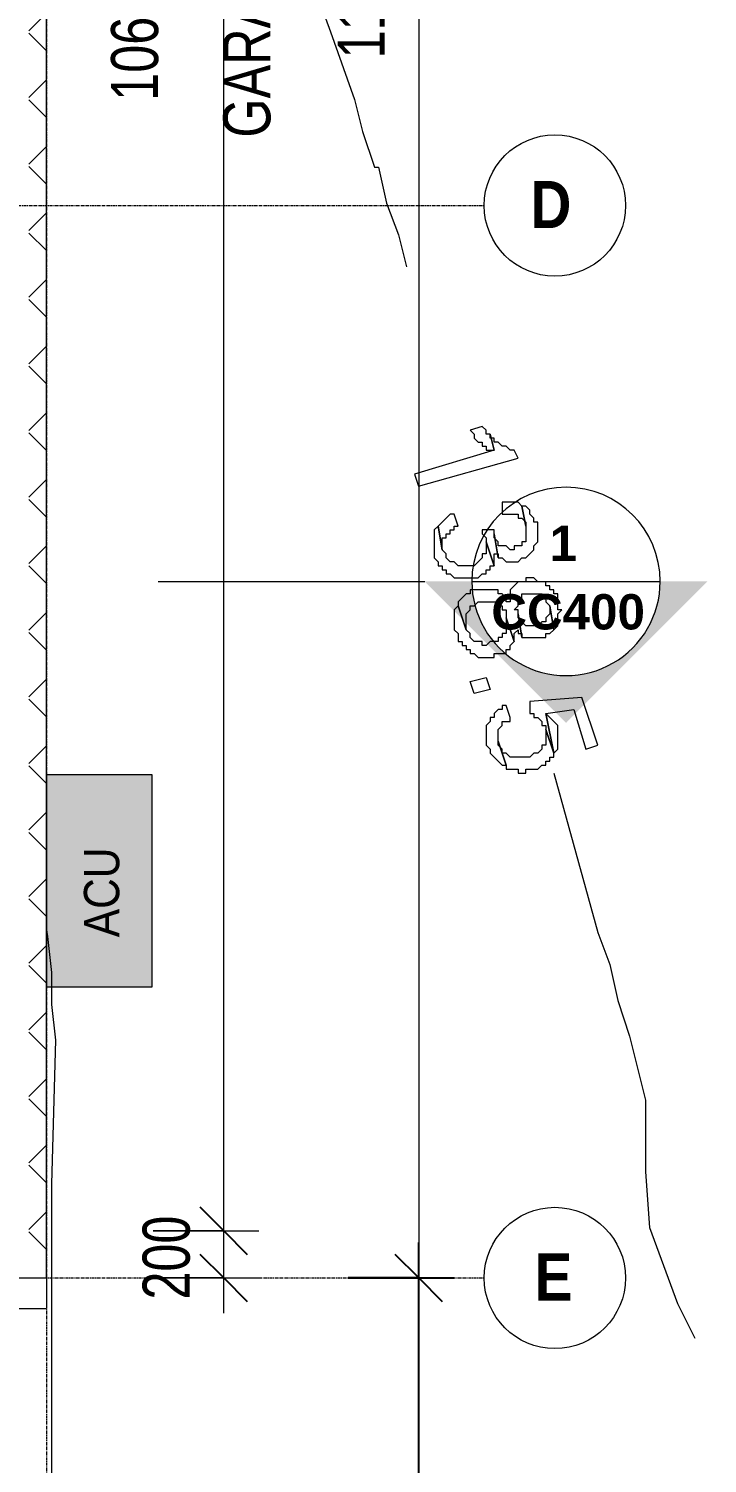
# Model space of a CAD drawing. Header units: millimetres. Extents: x -1971 to 39113, y -25802 to 13528.
# Drawn here: x 36209 to 39091, y -6079 to 14 of the extents above; entities that cross this region are included whole.
import ezdxf

# ---------------------------------------------------------------- set-up
doc = ezdxf.new("R2010")
doc.units = ezdxf.units.MM
doc.linetypes.add('Grid Line', pattern=[22.225, 12.7, -3.175, 3.175, -3.175])
for name, color, linetype, lineweight in [('2 Hoop survey', 8, 'Continuous', 9), ('A-ANNO-DIMS', 211, 'Continuous', 9), ('A-ANNO-DIMS-100', 211, 'Continuous', 9), ('A-DETL', 90, 'Continuous', 9), ('A-DETL-GENF', 92, 'Continuous', 9), ('A-WALL', 113, 'Continuous', 18), ('A-WALL-PATT', 111, 'Continuous', 18), ('G-ANNO-SYMB', 111, 'Continuous', 9), ('G-ANNO-TEXT', 231, 'Continuous', 9), ('S-FNDN', 32, 'Continuous', 9), ('S-GRID', 1, 'Continuous', 9), ('S-GRID-IDEN', 1, 'Continuous', 9), ('默认', 18, 'Continuous', 9)]:
    doc.layers.add(name, color=color, linetype=linetype, lineweight=lineweight)
doc.styles.add('Arial_B', font='arialbd.ttf', dxfattribs={"height": 150})
doc.styles.add('Avenir', font='', dxfattribs={"width": 0.9, "height": 150})
doc.styles.add('Avenir_1', font='', dxfattribs={"width": 0.8, "height": 200})
doc.styles.add('Avenir_B', font='', dxfattribs={"width": 0.9, "height": 200})
doc.styles.add('Avenir_B_1', font='', dxfattribs={"width": 0.8, "height": 200})
doc.styles.get('Avenir').set_extended_font_data('Avenir')
doc.styles.get('Avenir_1').set_extended_font_data('Avenir')
doc.styles.get('Avenir_B').set_extended_font_data('Avenir', bold=True)
doc.styles.get('Avenir_B_1').set_extended_font_data('Avenir', bold=True)
doc.dimstyles.new('OJID-2_0mm_Diagonal_Tick', dxfattribs={"dimscale": 304.8, "dimtxt": 282.499429, "dimasz": 0.656168, "dimexe": 0.492126, "dimexo": 0.0625, "dimgap": 0.164042, "dimtad": 1, "dimdsep": 46, "dimtxsty": 'Avenir_1', "dimblk1": 'OBLIQUE', "dimblk2": 'OBLIQUE', "dimsah": 1, "dimcen": 0.09, "dimdle": 0.492126, "dimazin": 3, "dimtfac": 1, "dimtdec": 4, "dimtix": 1, "dimtmove": 0, "dimatfit": 3, "dimfxl": 0.984252, "dimfxlon": 1, "dimtvp": 1, "dimtolj": 1, "dimarcsym": 2})
doc.dimstyles.new('OJID-2_0mm_Diagonal_Tick_-_RED', dxfattribs={"dimscale": 304.8, "dimtxt": 282.499429, "dimasz": 0.656168, "dimexe": 0.492126, "dimexo": 0.0625, "dimgap": 0.164042, "dimtad": 1, "dimdsep": 46, "dimtxsty": 'Avenir_B_1', "dimblk1": 'OBLIQUE', "dimblk2": 'OBLIQUE', "dimsah": 1, "dimcen": 0.09, "dimdle": 0.492126, "dimazin": 3, "dimtfac": 1, "dimtdec": 4, "dimtix": 1, "dimtmove": 0, "dimatfit": 3, "dimfxl": 0.984252, "dimfxlon": 1, "dimtvp": 1, "dimtolj": 1, "dimlwd": 25, "dimlwe": 25, "dimarcsym": 2})
doc.dimstyles.new('OJID-2_0mm_Diagonal_Tick_1', dxfattribs={"dimscale": 304.8, "dimtxt": 282.499429, "dimasz": 0.656168, "dimexe": 0.492126, "dimexo": 0.0625, "dimgap": 0.164042, "dimtad": 1, "dimdsep": 46, "dimtxsty": 'Avenir_1', "dimblk1": 'OBLIQUE', "dimblk2": 'OBLIQUE', "dimsah": 1, "dimcen": 0.09, "dimdle": 0.492126, "dimazin": 3, "dimtfac": 1, "dimtdec": 4, "dimtix": 1, "dimtmove": 2, "dimatfit": 3, "dimfxl": 0.984252, "dimfxlon": 1, "dimtvp": 1, "dimtolj": 1, "dimarcsym": 2})
pattern_1 = [(45, (0, 0), (-141.4214, 141.4214), []), (135, (0, 0), (-141.4214, -141.4214), [])]

# ---------------------------------------------------------------- blocks, each defined once
blk = doc.blocks.new('2 Hoop survey-1260670-Ground Floor')
at = {"layer": '默认', "color": 9, "flags": 128}
for points in [[(84714.1, 13232.3), (84803.6, 13035.3), (84973, 12662.7), (85125.4, 12290.2), (85176.1, 12154.8), (85243.9, 12002.4), (85345.5, 11731.5), (85396.3, 11596), (85447.1, 11511.3), (85497.9, 11375.9), (85548.7, 11223.5), (85599.5, 11088), (85718, 10766.3), (85785.7, 10563.1), (85853.4, 10376.9), (85921.2, 10190.6), (86022.8, 9902.8), (86056.6, 9767.3), (86107.4, 9614.9), (86124.4, 9614.9), (86158.2, 9462.5), (86209, 9327.1), (86242.9, 9191.6)], [(86869.4, 7041.2), (87055.6, 6363.9), (87106.4, 6228.4), (87140.3, 6076), (87191.1, 5923.6), (87258.8, 5652.7), (87258.8, 5347.9), (87275.8, 5110.9), (87394.3, 4789.2), (87468, 4641.7)], [(84714.1, 6376.4), (84719, 6347), (84735.9, 6194.6), (84735.9, 6059.1), (84752.8, 5906.7), (84735.9, 5297.1), (84735.9, 4840), (84735.9, 4382.8), (84735.9, 3925.6)]]:
    blk.add_lwpolyline(points, dxfattribs=at)
for points in [[(86717, 8378.8), (86700.1, 8412.7), (86683.1, 8412.7), (86666.2, 8429.6), (86649.3, 8429.6), (86632.3, 8446.6), (86615.4, 8446.6), (86615.4, 8463.5), (86598.5, 8463.5), (86598.5, 8480.4), (86615.4, 8412.7), (86276.8, 8311.1), (86293.7, 8260.3)], [(86598.5, 8480.4), (86581.5, 8480.4), (86581.5, 8497.4), (86564.6, 8514.3), (86513.8, 8497.4), (86530.7, 8480.4), (86530.7, 8463.5), (86547.7, 8446.6), (86564.6, 8446.6), (86564.6, 8429.6), (86581.5, 8429.6), (86581.5, 8412.7), (86615.4, 8412.7)], [(86801.7, 8107.9), (86784.7, 8107.9), (86784.7, 8124.9), (86767.8, 8141.8), (86767.8, 8158.7), (86750.9, 8175.7), (86733.9, 8175.7), (86750.9, 8091), (86750.9, 8023.3), (86733.9, 8023.3), (86733.9, 8006.3), (86700.1, 8006.3), (86700.1, 7989.4), (86683.1, 7989.4), (86666.2, 8006.3), (86632.3, 8006.3), (86632.3, 8023.3), (86615.4, 8040.2), (86615.4, 8057.1), (86632.3, 7955.5), (86649.3, 7955.5), (86666.2, 7938.6), (86717, 7938.6), (86733.9, 7955.5), (86750.9, 7955.5), (86784.7, 7989.4), (86784.7, 8006.3), (86801.7, 8023.3)], [(86733.9, 8175.7), (86717, 8192.6), (86649.3, 8192.6), (86649.3, 8141.8), (86717, 8141.8), (86717, 8124.9), (86733.9, 8124.9), (86750.9, 8107.9), (86750.9, 8091)], [(86463, 8091), (86446.1, 8141.8), (86429.1, 8141.8), (86378.3, 8091), (86395.3, 7989.4), (86395.3, 8040.2), (86412.2, 8040.2), (86412.2, 8057.1), (86429.1, 8057.1), (86429.1, 8074.1), (86446.1, 8074.1), (86446.1, 8091)], [(86615.4, 7921.7), (86581.5, 8023.3), (86581.5, 7972.5), (86564.6, 7972.5), (86564.6, 7955.5), (86530.7, 7921.7), (86463, 7921.7), (86446.1, 7938.6), (86429.1, 7938.6), (86412.2, 7955.5), (86412.2, 7972.5), (86395.3, 7989.4), (86378.3, 8091), (86361.4, 8074.1), (86361.4, 7955.5), (86378.3, 7938.6), (86378.3, 7921.7), (86395.3, 7921.7), (86395.3, 7904.7), (86412.2, 7904.7), (86412.2, 7887.8), (86429.1, 7887.8), (86446.1, 7870.9), (86547.7, 7870.9), (86564.6, 7887.8), (86581.5, 7887.8), (86581.5, 7904.7), (86598.5, 7904.7), (86598.5, 7921.7)], [(86615.4, 8074.1), (86564.6, 8074.1), (86564.6, 8057.1), (86581.5, 8040.2), (86581.5, 8023.3), (86615.4, 7921.7), (86615.4, 7972.5), (86632.3, 7972.5), (86632.3, 7955.5), (86615.4, 8057.1)], [(86886.3, 7769.3), (86886.3, 7803.1), (86869.4, 7803.1), (86869.4, 7820.1), (86852.5, 7820.1), (86852.5, 7837), (86835.5, 7837), (86835.5, 7853.9), (86801.7, 7853.9), (86784.7, 7870.9), (86750.9, 7870.9), (86750.9, 7853.9), (86717, 7853.9), (86683.1, 7820.1), (86683.1, 7769.3), (86666.2, 7769.3), (86666.2, 7786.2), (86649.3, 7803.1), (86632.3, 7803.1), (86632.3, 7820.1), (86513.8, 7820.1), (86513.8, 7803.1), (86496.9, 7803.1), (86463, 7769.3), (86463, 7752.3), (86496.9, 7650.7), (86496.9, 7718.5), (86513.8, 7735.4), (86513.8, 7752.3), (86530.7, 7752.3), (86547.7, 7769.3), (86632.3, 7769.3), (86632.3, 7752.3), (86649.3, 7752.3), (86649.3, 7735.4), (86666.2, 7735.4), (86666.2, 7701.5), (86700.1, 7600), (86700.1, 7633.8), (86717, 7650.7), (86717, 7633.8), (86733.9, 7633.8), (86733.9, 7616.9), (86717, 7718.5), (86717, 7735.4), (86700.1, 7735.4), (86717, 7752.3), (86717, 7786.2), (86733.9, 7786.2), (86733.9, 7803.1), (86818.6, 7803.1), (86835.5, 7786.2), (86835.5, 7769.3), (86852.5, 7752.3), (86869.4, 7650.7), (86886.3, 7667.7), (86886.3, 7718.5), (86903.3, 7735.4), (86886.3, 7735.4)], [(86700.1, 7600), (86666.2, 7701.5), (86666.2, 7633.8), (86649.3, 7633.8), (86649.3, 7616.9), (86632.3, 7616.9), (86632.3, 7600), (86598.5, 7600), (86581.5, 7583), (86564.6, 7583), (86564.6, 7600), (86530.7, 7600), (86513.8, 7616.9), (86513.8, 7633.8), (86496.9, 7650.7), (86463, 7752.3), (86446.1, 7735.4), (86446.1, 7650.7), (86463, 7633.8), (86463, 7600), (86479.9, 7600), (86479.9, 7583), (86496.9, 7583), (86496.9, 7566.1), (86513.8, 7566.1), (86513.8, 7549.2), (86530.7, 7549.2), (86547.7, 7532.2), (86615.4, 7532.2), (86615.4, 7549.2), (86666.2, 7549.2), (86666.2, 7566.1), (86683.1, 7566.1), (86683.1, 7583)], [(86869.4, 7650.7), (86852.5, 7752.3), (86852.5, 7718.5), (86835.5, 7701.5), (86835.5, 7684.6), (86818.6, 7684.6), (86801.7, 7667.7), (86750.9, 7667.7), (86717, 7701.5), (86717, 7718.5), (86733.9, 7616.9), (86835.5, 7616.9), (86835.5, 7633.8), (86852.5, 7633.8)], [(86513.8, 7430.6), (86581.5, 7447.6), (86598.5, 7396.8), (86530.7, 7379.8)], [(86683.1, 7278.2), (86666.2, 7329), (86649.3, 7329), (86649.3, 7312.1), (86632.3, 7312.1), (86615.4, 7295.2), (86615.4, 7278.2), (86598.5, 7278.2), (86598.5, 7261.3), (86581.5, 7244.4), (86581.5, 7159.7), (86598.5, 7142.8), (86598.5, 7125.8), (86649.3, 7075), (86666.2, 7075), (86632.3, 7176.6), (86632.3, 7227.4), (86649.3, 7244.4), (86649.3, 7261.3), (86683.1, 7261.3)], [(87055.6, 7159.7), (86987.9, 7362.9), (86767.8, 7346), (86767.8, 7295.2), (86784.7, 7295.2), (86784.7, 7278.2), (86801.7, 7278.2), (86818.6, 7261.3), (86818.6, 7244.4), (86835.5, 7244.4), (86835.5, 7227.4), (86869.4, 7125.8), (86835.5, 7295.2), (86954.1, 7312.1), (87004.8, 7142.8)], [(86886.3, 7227.4), (86886.3, 7244.4), (86835.5, 7295.2), (86869.4, 7125.8), (86886.3, 7142.8)], [(86869.4, 7125.8), (86835.5, 7227.4), (86835.5, 7159.7), (86818.6, 7159.7), (86818.6, 7142.8), (86801.7, 7125.8), (86784.7, 7125.8), (86767.8, 7108.9), (86683.1, 7108.9), (86666.2, 7125.8), (86649.3, 7125.8), (86649.3, 7142.8), (86632.3, 7159.7), (86632.3, 7176.6), (86666.2, 7075), (86666.2, 7058.1), (86717, 7058.1), (86717, 7041.2), (86750.9, 7041.2), (86750.9, 7058.1), (86801.7, 7058.1), (86818.6, 7075), (86835.5, 7075), (86835.5, 7092), (86852.5, 7092), (86852.5, 7108.9), (86869.4, 7108.9)]]:
    blk.add_lwpolyline(points, close=True, dxfattribs=at)
blk = doc.blocks.new('剖面 - Filled-602395-Ground Floor')
at = {"layer": 'G-ANNO-SYMB'}
h = blk.add_hatch(color=256, dxfattribs=at)
edge = h.paths.add_edge_path()
edge.add_line((-12, 0), (-6.01, 5.99))
edge.add_line((-6.01, 5.99), (-6.01, 4))
edge.add_arc((-6, 0), 4, 90.14527, 180)
edge.add_line((-10, 0), (-12, 0))
h = blk.add_hatch(color=256, dxfattribs=at)
edge = h.paths.add_edge_path()
edge.add_line((0, 0), (-2.02, 0))
edge.add_arc((-6.02, 0), 4, 0, 89.85473)
edge.add_line((-6.01, 4), (-6.01, 6.01))
edge.add_line((-6.01, 6.01), (0, 0))
for start, end in [(360, 180), (180, 360)]:
    blk.add_arc((-6, 0), 4, start, end, dxfattribs=at)
blk = doc.blocks.new('轴网 - Annotation - Grid Head _Circle 6mm_-283740-Ground Floor')
at = {"layer": 'S-GRID-IDEN'}
blk.add_circle((0, 0), 3, dxfattribs=at)
blk = doc.blocks.new('DIMBLOCK50-Ground Floor')
at = {"layer": 'A-ANNO-DIMS-100', "lineweight": 25}
for p, q in [((37037, -5091.6), (36937, -4991.6)), ((37037, -5091.6), (37137, -5191.6)), ((37037, -5291.6), (36937, -5191.6)), ((37037, -5291.6), (37137, -5391.6))]:
    blk.add_line(p, q, dxfattribs=at)
at = {"layer": 'A-ANNO-DIMS-100'}
for p, q in [((36737, -5091.6), (37187, -5091.6)), ((37037, -5091.6), (36737, -5091.6)), ((37037, -5441.6), (37037, -5091.6)), ((36737, -5291.6), (37187, -5291.6)), ((37037, -5291.6), (36737, -5291.6))]:
    blk.add_line(p, q, dxfattribs=at)
at = {"layer": 'A-ANNO-DIMS-100', "color": 0, "insert": (36692.8, -5383.7), "char_height": 200, "width": 461.039, "attachment_point": 1, "rotation": 90, "line_spacing_factor": 1.129998, "style": 'Avenir_1'}
blk.add_mtext('200', dxfattribs=at)
blk = doc.blocks.new('_Oblique')
at = {"color": 0, "linetype": 'ByBlock', "lineweight": -2}
blk.add_line((-0.5, -0.5), (0.5, 0.5), dxfattribs=at)
blk = doc.blocks.new('DIMBLOCK51-Ground Floor')
at = {"layer": 'A-ANNO-DIMS-100', "lineweight": 25}
for p, q in [((37037, 5508.4), (36937, 5608.4)), ((37037, 5508.4), (37137, 5408.4)), ((37037, -5091.6), (36937, -4991.6)), ((37037, -5091.6), (37137, -5191.6))]:
    blk.add_line(p, q, dxfattribs=at)
at = {"layer": 'A-ANNO-DIMS-100'}
for p, q in [((36737, 5508.4), (37187, 5508.4)), ((37037, 5508.4), (36737, 5508.4)), ((37037, -5091.6), (37037, 5508.4)), ((36737, -5091.6), (37187, -5091.6)), ((37037, -5091.6), (36737, -5091.6))]:
    blk.add_line(p, q, dxfattribs=at)
at = {"layer": 'A-ANNO-DIMS-100', "color": 0, "char_height": 200, "attachment_point": 1, "rotation": 90, "line_spacing_factor": 1.129998, "style": 'Avenir_1'}
for s, insert, width in [('GARAGE', (37035.5, -448.2), 1143.558), ('10600', (36558.8, -291.9), 768.398)]:
    blk.add_mtext(s, dxfattribs=dict(at, insert=insert, width=width))
blk = doc.blocks.new('DIMBLOCK55-Ground Floor')
at = {"layer": 'A-ANNO-DIMS-100'}
for p, q in [((37865.4, 5858.4), (37865.4, -5441.6)), ((37565.4, 5708.4), (38015.4, 5708.4)), ((37865.4, 5708.4), (37565.4, 5708.4)), ((37565.4, -5291.6), (38015.4, -5291.6)), ((37865.4, -5291.6), (37565.4, -5291.6))]:
    blk.add_line(p, q, dxfattribs=at)
at = {"layer": 'A-ANNO-DIMS-100', "lineweight": 25}
for p, q in [((37865.4, 5708.4), (37765.4, 5808.4)), ((37865.4, 5708.4), (37965.4, 5608.4)), ((37865.4, -5291.6), (37765.4, -5191.6)), ((37865.4, -5291.6), (37965.4, -5391.6))]:
    blk.add_line(p, q, dxfattribs=at)
at = {"layer": 'A-ANNO-DIMS-100', "color": 0, "insert": (37521.2, -111.8), "char_height": 200, "width": 768.398, "attachment_point": 1, "rotation": 90, "line_spacing_factor": 1.129998, "style": 'Avenir_1'}
blk.add_mtext('11000', dxfattribs=at)
blk = doc.blocks.new('DIMBLOCK60-Ground Floor')
at = {"layer": 'A-ANNO-DIMS-100', "lineweight": 25}
for p, q in [((37865.4, -10341.6), (37865.4, -5141.6)), ((37865.4, -5291.6), (37765.4, -5191.6)), ((37565.4, -5291.6), (38015.4, -5291.6)), ((37865.4, -5291.6), (37565.4, -5291.6)), ((37865.4, -5291.6), (37965.4, -5391.6)), ((37865.4, -10191.6), (37765.4, -10091.6)), ((37565.4, -10191.6), (38015.4, -10191.6)), ((37865.4, -10191.6), (37565.4, -10191.6)), ((37865.4, -10191.6), (37965.4, -10291.6))]:
    blk.add_line(p, q, dxfattribs=at)
at = {"layer": 'A-ANNO-DIMS-100', "color": 0, "lineweight": 25, "insert": (37521.2, -8005.3), "char_height": 200, "width": 632.799, "attachment_point": 1, "rotation": 90, "line_spacing_factor": 1.129998, "style": 'Avenir_B_1'}
blk.add_mtext('4900', dxfattribs=at)

msp = doc.modelspace()

# ---------------------------------------------------------------- hatches: boundary and pattern name
at = {"layer": 'A-DETL-GENF'}
msp.add_hatch(color=7, dxfattribs=at).paths.add_polyline_path([(36734.04, -4054.914), (36734.04, -3154.914), (36284.04, -3154.914), (36284.04, -4054.914)])
at = {"layer": 'A-WALL-PATT', "lineweight": 9}
h = msp.add_hatch(dxfattribs=at)
h.set_pattern_fill('FP_3', color=256, style=0, pattern_type=2)
h.set_pattern_definition(pattern_1)
h.paths.add_polyline_path([(36284.04, -5291.636), (36284.04, 5708.364), (36209.04, 5708.364), (36209.04, -5291.636)])
h = msp.add_hatch(dxfattribs=at)
h.set_pattern_fill('FP_3', color=256, style=0, pattern_type=2)
h.set_pattern_definition(pattern_1)
h.paths.add_polyline_path([(36084.04, -5291.636), (36209.04, -5291.636), (36209.04, -5216.636), (30034.04, -5216.636), (30034.04, -5291.636), (33911.952, -5291.636)])

# ---------------------------------------------------------------- linework, layer by layer
at = {"layer": 'A-DETL'}
for p, q in [((36734.04, -3154.914), (36284.04, -3154.914)), ((36284.04, -3154.914), (36284.04, -4054.914)), ((36734.04, -4054.914), (36734.04, -3154.914)), ((36284.04, -4054.914), (36734.04, -4054.914))]:
    msp.add_line(p, q, dxfattribs=at)
at = {"layer": 'A-WALL'}
for p, q in [((36284.04, -5291.636), (36284.04, 5708.364)), ((30034.04, -5291.636), (36284.04, -5291.636))]:
    msp.add_line(p, q, dxfattribs=at)
at = {"layer": 'G-ANNO-SYMB'}
for p, q in [((36758.481, -2333.311), (37890.794, -2333.311)), ((38090.794, -2333.311), (38890.794, -2333.311))]:
    msp.add_line(p, q, dxfattribs=at)
at = {"layer": 'S-FNDN'}
for p in [(36284.04, -5291.636), (32084.04, -5421.636)]:
    msp.add_line(p, (36284.04, -5421.636), dxfattribs=at)
at = {"layer": 'S-GRID', "linetype": 'Grid Line'}
for p, q in [((36284.04, 10903.84), (36284.04, -9321.465)), ((-1062.147, -736.636), (38143.478, -736.636)), ((-1062.147, -5291.636), (38143.478, -5291.636))]:
    msp.add_line(p, q, dxfattribs=at)

# ---------------------------------------------------------------- block references
at = {"layer": '2 Hoop survey', "color": 9}
msp.add_blockref('2 Hoop survey-1260670-Ground Floor', (-48430.024, -10188.937), dxfattribs=at)
at = {"layer": 'G-ANNO-SYMB', "xscale": 99.99999999999993, "yscale": 99.99999999999993, "zscale": 99.99999999999993, "rotation": 180}
msp.add_blockref('剖面 - Filled-602395-Ground Floor', (37890.794, -2333.311), dxfattribs=at)
at = {"layer": 'S-GRID-IDEN', "xscale": 99.99999999999993, "yscale": 99.99999999999993, "zscale": 99.99999999999993, "rotation": 269.9999999999994}
for p in [(38443.478, -736.636), (38443.478, -5291.636)]:
    msp.add_blockref('轴网 - Annotation - Grid Head _Circle 6mm_-283740-Ground Floor', p, dxfattribs=at)

# ---------------------------------------------------------------- texts
at = {"layer": 'G-ANNO-SYMB', "char_height": 150, "attachment_point": 1, "style": 'Arial_B'}
for s, insert, width in [('\\fArial|b1|i0|c134|p34|;1', (38421.286, -2096.126), 144.30375), ('CC400', (38173.723, -2387.323), 801.6875)]:
    msp.add_mtext(s, dxfattribs=dict(at, insert=insert, width=width))
at = {"layer": 'G-ANNO-TEXT', "color": 7, "insert": (36443.602, -3844.702), "char_height": 150, "width": 497.84794, "attachment_point": 1, "rotation": 90, "style": 'Avenir'}
msp.add_mtext('ACU', dxfattribs=at)
at = {"layer": 'S-GRID-IDEN', "char_height": 200, "attachment_point": 1, "style": 'Avenir_B'}
for s, insert, width in [('\\fAvenir|b1|i0|c134|p34|;\\W.9;D', (38339.649, -632.441), 238.10119), ('\\fAvenir|b1|i0|c134|p34|;\\W.9;E', (38357.649, -5187.441), 194.81006)]:
    msp.add_mtext(s, dxfattribs=dict(at, insert=insert, width=width))

# ---------------------------------------------------------------- dimensions: what is measured, and where the dimension line sits
at = {"layer": 'A-ANNO-DIMS'}
for base, p1, p2, override, picture, middle in [((37865.383, -5291.636), (37565.383, 5708.364), (37565.383, -5291.636), {"dimfxl": 11000}, 'DIMBLOCK55-Ground Floor', (37711.994, 208.364)), ((37037.008, -5091.636), (36737.008, -5291.636), (36737.008, -5091.636), {"dimfxl": 200}, 'DIMBLOCK50-Ground Floor', (36883.618, -5191.636))]:
    dim = msp.add_linear_dim(base=base, p1=p1, p2=p2, angle=90, dimstyle='OJID-2_0mm_Diagonal_Tick', override=override, dxfattribs=at)
    dim.commit()
    dim.dimension.update_dxf_attribs({"geometry": picture, "text_midpoint": middle})
dim = msp.add_linear_dim(base=(37037.008, 5508.364), p1=(36737.008, -5091.636), p2=(36737.008, 5508.364), angle=90, text='<>\\XGARAGE', dimstyle='OJID-2_0mm_Diagonal_Tick_1', override={"dimfxl": 10600}, dxfattribs=at)
dim.commit()
dim.dimension.update_dxf_attribs({"geometry": 'DIMBLOCK51-Ground Floor', "text_midpoint": (36825.499, -291.871), "dimtype": 160, "text_rotation": 90})
at = {"layer": 'A-ANNO-DIMS', "lineweight": 25}
dim = msp.add_linear_dim(base=(37865.383, -5291.636), p1=(37565.383, -10191.636), p2=(37565.383, -5291.636), angle=90, dimstyle='OJID-2_0mm_Diagonal_Tick_-_RED', override={"dimfxl": 4900}, dxfattribs=at)
dim.commit()
dim.dimension.update_dxf_attribs({"geometry": 'DIMBLOCK60-Ground Floor', "text_midpoint": (37712.162, -7741.636)})

doc.saveas('drawing.dxf')
